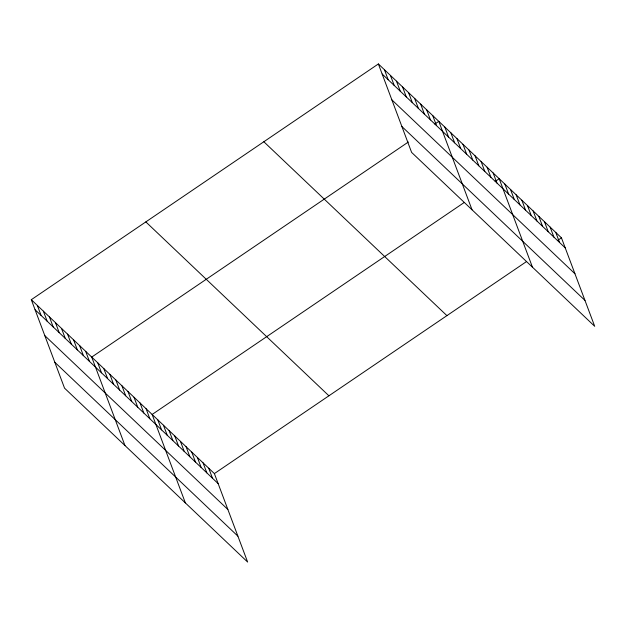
<?xml version="1.0" encoding="UTF-8"?>
<svg xmlns="http://www.w3.org/2000/svg" width="626" height="626" viewBox="0 0 626 626"><rect width="100%" height="100%" fill="white"/><g stroke="black" fill="none" stroke-linecap="round" stroke-linejoin="round"><path stroke-width="0.94" d="M31.3 299.697L214.382 473.592L247.63 562.046L64.548 388.159L31.3 299.697L378.37 63.954L561.452 237.841L594.7 326.303L411.618 152.408L378.37 63.954M408.348 142.008L91.717 357.086L124.965 445.54M434.78 124.058L438.787 121.334L472.035 209.796M463.96 202.66L152.134 414.467L185.382 502.921M495.197 181.438L499.204 178.723L532.452 267.177M214.382 473.592L526.208 261.778M557.445 240.564L561.452 237.841M382.142 73.985L565.223 247.873M391.868 99.863L574.95 273.758M401.892 126.53L584.974 300.417M263.836 141.75L446.917 315.637M145.835 221.901L328.916 395.796M35.072 309.729L218.153 483.624M44.798 335.614L227.88 509.501M54.822 362.274L237.903 536.169M555.794 232.465L559.566 242.497M550.137 227.097L553.9 237.121M544.471 221.721L548.243 231.753M538.814 216.346L542.585 226.377M533.156 210.97L536.928 221.001M527.499 205.594L531.271 215.626M521.841 200.218L525.605 210.25M516.176 194.843L519.948 204.874M510.519 189.467L514.29 199.498M504.861 184.099L508.633 194.123M493.163 172.979L496.934 183.011M487.122 167.244L490.894 177.275M481.081 161.508L484.845 171.54M475.032 155.764L478.804 165.796M468.991 150.029L472.763 160.06M462.95 144.293L466.722 154.325M456.91 138.549L460.681 148.581M450.869 132.814L454.64 142.845M444.828 127.078L448.599 137.11M432.746 115.599L436.518 125.63M426.705 109.863L430.469 119.895M420.664 104.119L424.428 114.151M414.615 98.384L418.387 108.415M408.575 92.648L412.346 102.68M402.534 86.904L406.305 96.936M396.493 81.169L400.264 91.2M390.452 75.433L394.224 85.465M384.411 69.689L388.183 79.721M208.724 468.217L212.496 478.248M203.067 462.841L206.838 472.873M197.409 457.465L201.173 467.497M191.744 452.089L195.515 462.121M186.086 446.714L189.858 456.745M180.429 441.338L184.201 451.369M174.771 435.97L178.543 445.994M169.114 430.594L172.886 440.626M163.456 425.218L167.22 435.25M157.791 419.843L161.563 429.874M146.093 408.731L149.864 418.763M140.052 402.988L143.823 413.019M134.011 397.252L137.783 407.283M127.97 391.516L131.742 401.548M121.929 385.772L125.693 395.804M115.888 380.037L119.652 390.068M109.84 374.301L113.611 384.333M103.799 368.558L107.57 378.589M97.758 362.822L101.529 372.853M85.676 351.342L89.448 361.374M79.635 345.607L83.407 355.638M73.594 339.871L77.366 349.903M67.553 334.127L71.317 344.159M61.512 328.392L65.276 338.423M55.464 322.656L59.235 332.688M49.423 316.912L53.194 326.944M43.382 311.177L47.153 321.208M37.341 305.441L41.113 315.473"/></g></svg>
